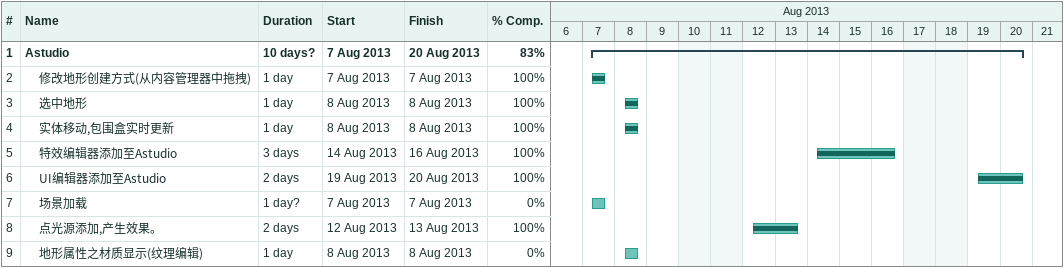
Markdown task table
| ID | Level | Task | Duration | Start | Finish | % complete |
|---|---|---|---|---|---|---|
| 1 | 1 | **Astudio** | 10d? | 2013-08-07 | 2013-08-20 | 83 |
| 2 | 2 | 修改地形创建方式(从内容管理器中拖拽) | 1d | 2013-08-07 | 2013-08-07 | 100 |
| 3 | 2 | 选中地形 | 1d | 2013-08-08 | 2013-08-08 | 100 |
| 4 | 2 | 实体移动,包围盒实时更新 | 1d | 2013-08-08 | 2013-08-08 | 100 |
| 5 | 2 | 特效编辑器添加至Astudio | 3d | 2013-08-14 | 2013-08-16 | 100 |
| 6 | 2 | UI编辑器添加至Astudio | 2d | 2013-08-19 | 2013-08-20 | 100 |
| 7 | 2 | 场景加载 | 1d? | 2013-08-07 | 2013-08-07 | 0 |
| 8 | 2 | 点光源添加,产生效果。 | 2d | 2013-08-12 | 2013-08-13 | 100 |
| 9 | 2 | 地形属性之材质显示(纹理编辑) | 1d | 2013-08-08 | 2013-08-08 | 0 |
